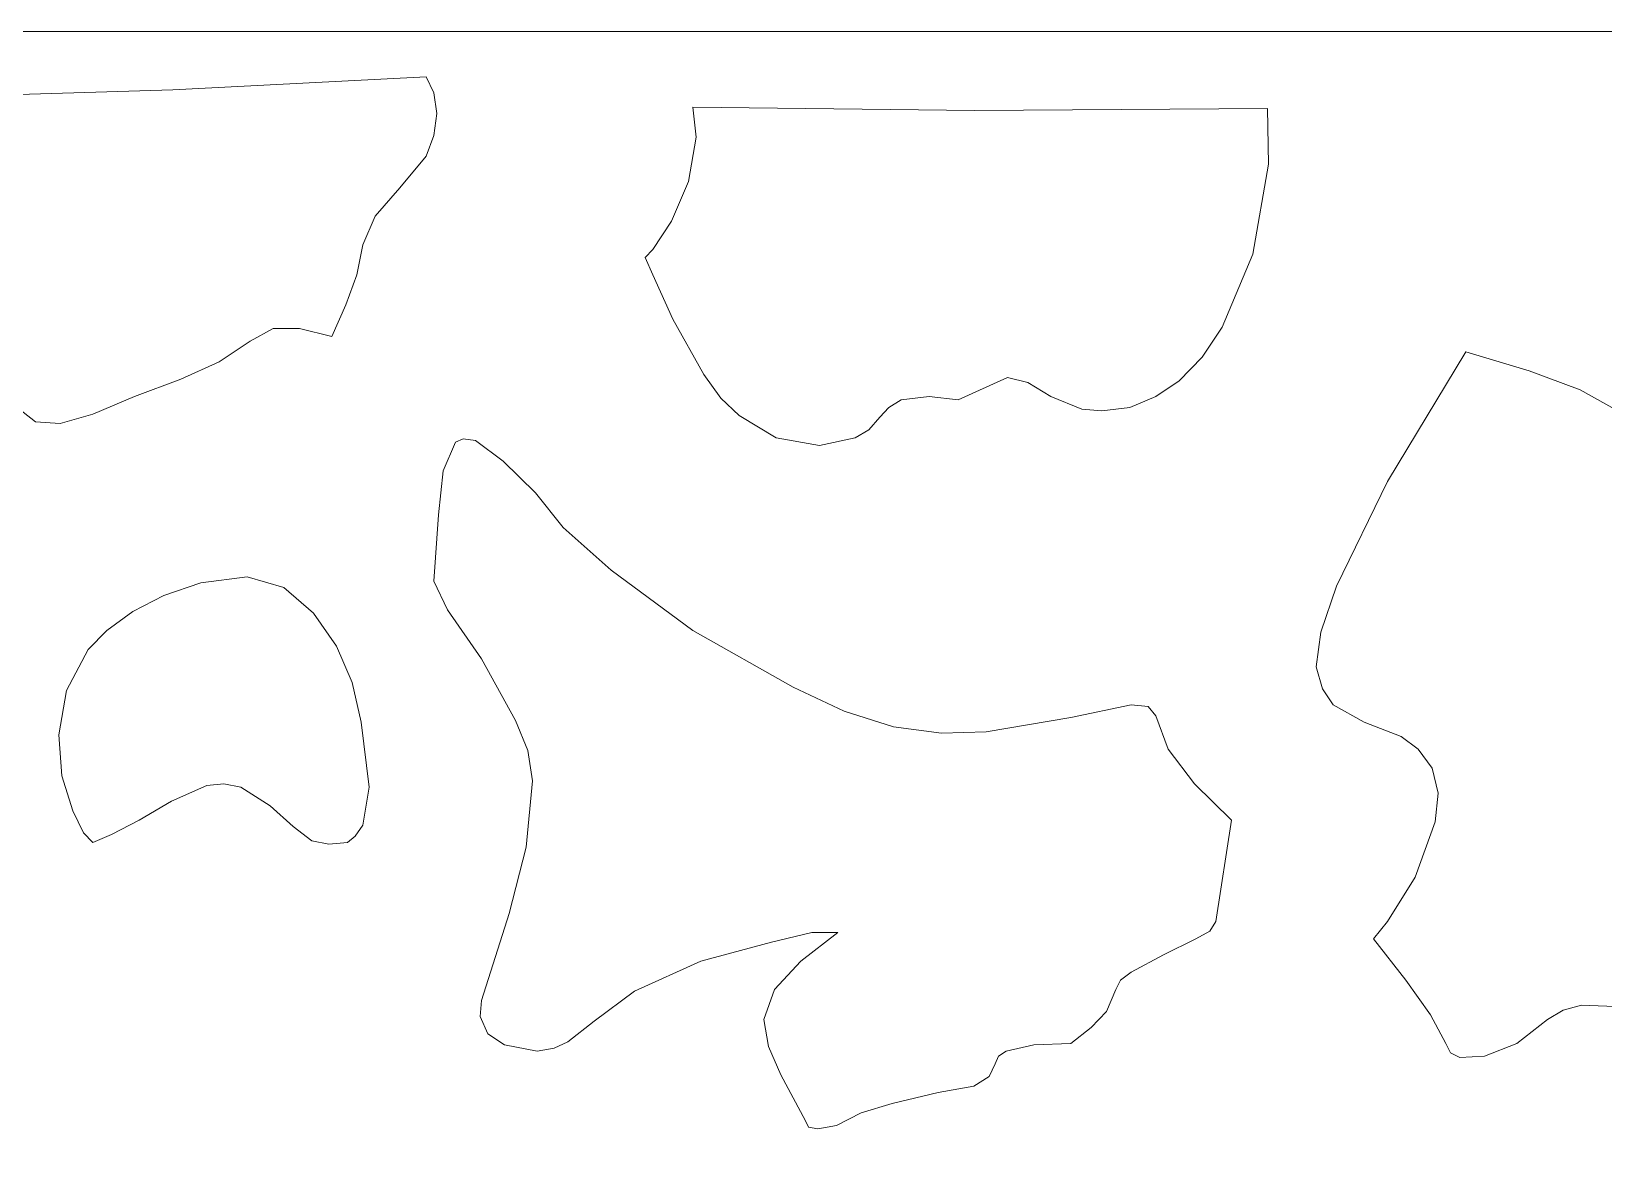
# Model space of a CAD drawing. Header units: centimetres. Extents: x -9.5 to 4.7, y -9.1 to 10.1.
# Drawn here: x -7.75 to -5.348, y 8.413 to 10.119 of the extents above; entities that cross this region are included whole.
import ezdxf

# ---------------------------------------------------------------- set-up
doc = ezdxf.new("R2010")
doc.units = ezdxf.units.CM
doc.header["$MEASUREMENT"] = 0
doc.layers.add('layer 1', color=7, linetype='Continuous')

msp = doc.modelspace()

# ---------------------------------------------------------------- linework, layer by layer
at = {"layer": 'layer 1', "color": 242, "lineweight": 9}
for points, knots in [([(-3.14019, -9.10151), (-3.14019, -9.10151), (-9.54723, -9.10249), (-9.54723, -9.10249), (-9.54723, -9.10249), (-9.54723, -9.10249), (-9.54723, 10.11864), (-9.54723, 10.11864), (-9.54723, 10.11864), (-9.54723, 10.11864), (-3.14019, 10.11864), (-3.14019, 10.11864), (-3.14019, 10.11864), (-3.14019, 10.11864), (-3.14019, -9.10151), (-3.14019, -9.10151)], [0, 0, 0, 0, 0.2, 0.2, 0.2, 0.2, 0.4, 0.4, 0.4, 0.4, 0.6, 0.6, 0.6, 0.6, 1, 1, 1, 1]), ([(-7.14743, 10.04913), (-7.14743, 10.04913), (-7.13569, 10.0249), (-7.13569, 10.0249), (-7.13569, 10.0249), (-7.13569, 10.0249), (-7.13106, 9.99339), (-7.13106, 9.99339), (-7.13106, 9.99339), (-7.13106, 9.99339), (-7.13569, 9.95972), (-7.13569, 9.95972), (-7.13569, 9.95972), (-7.13569, 9.95972), (-7.14743, 9.92821), (-7.14743, 9.92821), (-7.14743, 9.92821), (-7.14743, 9.92821), (-7.18766, 9.87996), (-7.18766, 9.87996), (-7.18766, 9.87996), (-7.18766, 9.87996), (-7.22539, 9.83643), (-7.22539, 9.83643), (-7.22539, 9.83643), (-7.22539, 9.83643), (-7.24425, 9.79291), (-7.24425, 9.79291), (-7.24425, 9.79291), (-7.24425, 9.79291), (-7.25351, 9.74702), (-7.25351, 9.74702), (-7.25351, 9.74702), (-7.25351, 9.74702), (-7.27024, 9.70114), (-7.27024, 9.70114), (-7.27024, 9.70114), (-7.27024, 9.70114), (-7.29124, 9.65289), (-7.29124, 9.65289), (-7.29124, 9.65289), (-7.29124, 9.65289), (-7.34071, 9.6649), (-7.34071, 9.6649), (-7.34071, 9.6649), (-7.34071, 9.6649), (-7.38094, 9.6649), (-7.38094, 9.6649), (-7.38094, 9.6649), (-7.38094, 9.6649), (-7.41617, 9.6456), (-7.41617, 9.6456), (-7.41617, 9.6456), (-7.41617, 9.6456), (-7.46351, 9.61409), (-7.46351, 9.61409), (-7.46351, 9.61409), (-7.46351, 9.61409), (-7.52225, 9.5875), (-7.52225, 9.5875), (-7.52225, 9.5875), (-7.52225, 9.5875), (-7.59308, 9.56092), (-7.59308, 9.56092), (-7.59308, 9.56092), (-7.59308, 9.56092), (-7.65679, 9.53433), (-7.65679, 9.53433), (-7.65679, 9.53433), (-7.65679, 9.53433), (-7.70627, 9.51995), (-7.70627, 9.51995), (-7.70627, 9.51995), (-7.70627, 9.51995), (-7.744, 9.52232), (-7.744, 9.52232), (-7.744, 9.52232), (-7.744, 9.52232), (-7.77461, 9.54654), (-7.77461, 9.54654), (-7.77461, 9.54654), (-7.77461, 9.54654), (-7.80273, 9.58041), (-7.80273, 9.58041), (-7.80273, 9.58041), (-7.80273, 9.58041), (-7.82409, 9.61901), (-7.82409, 9.61901), (-7.82409, 9.61901), (-7.82409, 9.61901), (-7.83334, 9.65761), (-7.83334, 9.65761), (-7.83334, 9.65761), (-7.83334, 9.65761), (-7.8547, 10.01998), (-7.8547, 10.01998), (-7.8547, 10.01998), (-7.8547, 10.01998), (-7.53435, 10.02963), (-7.53435, 10.02963), (-7.53435, 10.02963), (-7.53435, 10.02963), (-7.14743, 10.04913), (-7.14743, 10.04913)], [0, 0, 0, 0, 0.037037, 0.037037, 0.037037, 0.037037, 0.0740741, 0.0740741, 0.0740741, 0.0740741, 0.1111111, 0.1111111, 0.1111111, 0.1111111, 0.1481481, 0.1481481, 0.1481481, 0.1481481, 0.1851852, 0.1851852, 0.1851852, 0.1851852, 0.2222222, 0.2222222, 0.2222222, 0.2222222, 0.2592593, 0.2592593, 0.2592593, 0.2592593, 0.2962963, 0.2962963, 0.2962963, 0.2962963, 0.3333333, 0.3333333, 0.3333333, 0.3333333, 0.3703704, 0.3703704, 0.3703704, 0.3703704, 0.4074074, 0.4074074, 0.4074074, 0.4074074, 0.4444444, 0.4444444, 0.4444444, 0.4444444, 0.4814815, 0.4814815, 0.4814815, 0.4814815, 0.5185185, 0.5185185, 0.5185185, 0.5185185, 0.5555556, 0.5555556, 0.5555556, 0.5555556, 0.5925926, 0.5925926, 0.5925926, 0.5925926, 0.6296296, 0.6296296, 0.6296296, 0.6296296, 0.6666667, 0.6666667, 0.6666667, 0.6666667, 0.7037037, 0.7037037, 0.7037037, 0.7037037, 0.7407407, 0.7407407, 0.7407407, 0.7407407, 0.7777778, 0.7777778, 0.7777778, 0.7777778, 0.8148148, 0.8148148, 0.8148148, 0.8148148, 0.8518519, 0.8518519, 0.8518519, 0.8518519, 0.8888889, 0.8888889, 0.8888889, 0.8888889, 0.9259259, 0.9259259, 0.9259259, 0.9259259, 1, 1, 1, 1]), ([(-5.86175, 10.00088), (-5.86175, 10.00088), (-5.86033, 9.91619), (-5.86033, 9.91619), (-5.86033, 9.91619), (-5.86033, 9.91619), (-5.88418, 9.77853), (-5.88418, 9.77853), (-5.88418, 9.77853), (-5.88418, 9.77853), (-5.93116, 9.66726), (-5.93116, 9.66726), (-5.93116, 9.66726), (-5.93116, 9.66726), (-5.96178, 9.62138), (-5.96178, 9.62138), (-5.96178, 9.62138), (-5.96178, 9.62138), (-5.99701, 9.58514), (-5.99701, 9.58514), (-5.99701, 9.58514), (-5.99701, 9.58514), (-6.03261, 9.56092), (-6.03261, 9.56092), (-6.03261, 9.56092), (-6.03261, 9.56092), (-6.07247, 9.54418), (-6.07247, 9.54418), (-6.07247, 9.54418), (-6.07247, 9.54418), (-6.11519, 9.53925), (-6.11519, 9.53925), (-6.11519, 9.53925), (-6.11519, 9.53925), (-6.1458, 9.54162), (-6.1458, 9.54162), (-6.1458, 9.54162), (-6.1458, 9.54162), (-6.19278, 9.56092), (-6.19278, 9.56092), (-6.19278, 9.56092), (-6.19278, 9.56092), (-6.22802, 9.58278), (-6.22802, 9.58278), (-6.22802, 9.58278), (-6.22802, 9.58278), (-6.25899, 9.59006), (-6.25899, 9.59006), (-6.25899, 9.59006), (-6.25899, 9.59006), (-6.33445, 9.55619), (-6.33445, 9.55619), (-6.33445, 9.55619), (-6.33445, 9.55619), (-6.37894, 9.56092), (-6.37894, 9.56092), (-6.37894, 9.56092), (-6.37894, 9.56092), (-6.42166, 9.55619), (-6.42166, 9.55619), (-6.42166, 9.55619), (-6.42166, 9.55619), (-6.44052, 9.54418), (-6.44052, 9.54418), (-6.44052, 9.54418), (-6.44052, 9.54418), (-6.45441, 9.5296), (-6.45441, 9.5296), (-6.45441, 9.5296), (-6.45441, 9.5296), (-6.47114, 9.5103), (-6.47114, 9.5103), (-6.47114, 9.5103), (-6.47114, 9.5103), (-6.49214, 9.49809), (-6.49214, 9.49809), (-6.49214, 9.49809), (-6.49214, 9.49809), (-6.5466, 9.48608), (-6.5466, 9.48608), (-6.5466, 9.48608), (-6.5466, 9.48608), (-6.61245, 9.49809), (-6.61245, 9.49809), (-6.61245, 9.49809), (-6.61245, 9.49809), (-6.66904, 9.53197), (-6.66904, 9.53197), (-6.66904, 9.53197), (-6.66904, 9.53197), (-6.69716, 9.55855), (-6.69716, 9.55855), (-6.69716, 9.55855), (-6.69716, 9.55855), (-6.72315, 9.59479), (-6.72315, 9.59479), (-6.72315, 9.59479), (-6.72315, 9.59479), (-6.77049, 9.67947), (-6.77049, 9.67947), (-6.77049, 9.67947), (-6.77049, 9.67947), (-6.8011, 9.74702), (-6.8011, 9.74702), (-6.8011, 9.74702), (-6.8011, 9.74702), (-6.81284, 9.77361), (-6.81284, 9.77361), (-6.81284, 9.77361), (-6.81284, 9.77361), (-6.8011, 9.78562), (-6.8011, 9.78562), (-6.8011, 9.78562), (-6.8011, 9.78562), (-6.77262, 9.82915), (-6.77262, 9.82915), (-6.77262, 9.82915), (-6.77262, 9.82915), (-6.74664, 9.88961), (-6.74664, 9.88961), (-6.74664, 9.88961), (-6.74664, 9.88961), (-6.73489, 9.95716), (-6.73489, 9.95716), (-6.73489, 9.95716), (-6.73489, 9.95716), (-6.73987, 10.00304), (-6.73987, 10.00304), (-6.73987, 10.00304), (-6.73987, 10.00304), (-6.30882, 9.99792), (-6.30882, 9.99792), (-6.30882, 9.99792), (-6.30882, 9.99792), (-5.86175, 10.00088), (-5.86175, 10.00088)], [0, 0, 0, 0, 0.0285714, 0.0285714, 0.0285714, 0.0285714, 0.0571429, 0.0571429, 0.0571429, 0.0571429, 0.0857143, 0.0857143, 0.0857143, 0.0857143, 0.1142857, 0.1142857, 0.1142857, 0.1142857, 0.1428571, 0.1428571, 0.1428571, 0.1428571, 0.1714286, 0.1714286, 0.1714286, 0.1714286, 0.2, 0.2, 0.2, 0.2, 0.2285714, 0.2285714, 0.2285714, 0.2285714, 0.2571429, 0.2571429, 0.2571429, 0.2571429, 0.2857143, 0.2857143, 0.2857143, 0.2857143, 0.3142857, 0.3142857, 0.3142857, 0.3142857, 0.3428571, 0.3428571, 0.3428571, 0.3428571, 0.3714286, 0.3714286, 0.3714286, 0.3714286, 0.4, 0.4, 0.4, 0.4, 0.4285714, 0.4285714, 0.4285714, 0.4285714, 0.4571429, 0.4571429, 0.4571429, 0.4571429, 0.4857143, 0.4857143, 0.4857143, 0.4857143, 0.5142857, 0.5142857, 0.5142857, 0.5142857, 0.5428571, 0.5428571, 0.5428571, 0.5428571, 0.5714286, 0.5714286, 0.5714286, 0.5714286, 0.6, 0.6, 0.6, 0.6, 0.6285714, 0.6285714, 0.6285714, 0.6285714, 0.6571429, 0.6571429, 0.6571429, 0.6571429, 0.6857143, 0.6857143, 0.6857143, 0.6857143, 0.7142857, 0.7142857, 0.7142857, 0.7142857, 0.7428571, 0.7428571, 0.7428571, 0.7428571, 0.7714286, 0.7714286, 0.7714286, 0.7714286, 0.8, 0.8, 0.8, 0.8, 0.8285714, 0.8285714, 0.8285714, 0.8285714, 0.8571429, 0.8571429, 0.8571429, 0.8571429, 0.8857143, 0.8857143, 0.8857143, 0.8857143, 0.9142857, 0.9142857, 0.9142857, 0.9142857, 0.9428571, 0.9428571, 0.9428571, 0.9428571, 1, 1, 1, 1]), ([(-5.61046, 8.99374), (-5.61046, 8.99374), (-5.63181, 9.02269), (-5.63181, 9.02269), (-5.63181, 9.02269), (-5.63181, 9.02269), (-5.6578, 9.04199), (-5.6578, 9.04199), (-5.6578, 9.04199), (-5.6578, 9.04199), (-5.71439, 9.06385), (-5.71439, 9.06385), (-5.71439, 9.06385), (-5.71439, 9.06385), (-5.76138, 9.09043), (-5.76138, 9.09043), (-5.76138, 9.09043), (-5.76138, 9.09043), (-5.77811, 9.11446), (-5.77811, 9.11446), (-5.77811, 9.11446), (-5.77811, 9.11446), (-5.78736, 9.14833), (-5.78736, 9.14833), (-5.78736, 9.14833), (-5.78736, 9.14833), (-5.78024, 9.2015), (-5.78024, 9.2015), (-5.78024, 9.2015), (-5.78024, 9.2015), (-5.75675, 9.27161), (-5.75675, 9.27161), (-5.75675, 9.27161), (-5.75675, 9.27161), (-5.6788, 9.43113), (-5.6788, 9.43113), (-5.6788, 9.43113), (-5.6788, 9.43113), (-5.55884, 9.62925), (-5.55884, 9.62925), (-5.55884, 9.62925), (-5.55884, 9.62925), (-5.46203, 9.60011), (-5.46203, 9.60011), (-5.46203, 9.60011), (-5.46203, 9.60011), (-5.38443, 9.57116), (-5.38443, 9.57116), (-5.38443, 9.57116), (-5.38443, 9.57116), (-5.32285, 9.53728), (-5.32285, 9.53728), (-5.32285, 9.53728), (-5.32285, 9.53728), (-5.28512, 9.49868), (-5.28512, 9.49868), (-5.28512, 9.49868), (-5.28512, 9.49868), (-5.24525, 9.4528), (-5.24525, 9.4528), (-5.24525, 9.4528), (-5.24525, 9.4528), (-5.21678, 9.39234), (-5.21678, 9.39234), (-5.21678, 9.39234), (-5.21678, 9.39234), (-5.20752, 9.32479), (-5.20752, 9.32479), (-5.20752, 9.32479), (-5.20752, 9.32479), (-5.20752, 8.98881), (-5.20752, 8.98881), (-5.20752, 8.98881), (-5.20752, 8.98881), (-5.20752, 8.9189), (-5.20752, 8.9189), (-5.20752, 8.9189), (-5.20752, 8.9189), (-5.21464, 8.86573), (-5.21464, 8.86573), (-5.21464, 8.86573), (-5.21464, 8.86573), (-5.23351, 8.83185), (-5.23351, 8.83185), (-5.23351, 8.83185), (-5.23351, 8.83185), (-5.24525, 8.82457), (-5.24525, 8.82457), (-5.24525, 8.82457), (-5.24525, 8.82457), (-5.26163, 8.82457), (-5.26163, 8.82457), (-5.26163, 8.82457), (-5.26163, 8.82457), (-5.28761, 8.82949), (-5.28761, 8.82949), (-5.28761, 8.82949), (-5.28761, 8.82949), (-5.27836, 8.81748), (-5.27836, 8.81748), (-5.27836, 8.81748), (-5.27836, 8.81748), (-5.26875, 8.77868), (-5.26875, 8.77868), (-5.26875, 8.77868), (-5.26875, 8.77868), (-5.24988, 8.72807), (-5.24988, 8.72807), (-5.24988, 8.72807), (-5.24988, 8.72807), (-5.22176, 8.67726), (-5.22176, 8.67726), (-5.22176, 8.67726), (-5.22176, 8.67726), (-5.20041, 8.63373), (-5.20041, 8.63373), (-5.20041, 8.63373), (-5.20041, 8.63373), (-5.2029, 8.61916), (-5.2029, 8.61916), (-5.2029, 8.61916), (-5.2029, 8.61916), (-5.21678, 8.61443), (-5.21678, 8.61443), (-5.21678, 8.61443), (-5.21678, 8.61443), (-5.26163, 8.61916), (-5.26163, 8.61916), (-5.26163, 8.61916), (-5.26163, 8.61916), (-5.31822, 8.62901), (-5.31822, 8.62901), (-5.31822, 8.62901), (-5.31822, 8.62901), (-5.38194, 8.63137), (-5.38194, 8.63137), (-5.38194, 8.63137), (-5.38194, 8.63137), (-5.41006, 8.62408), (-5.41006, 8.62408), (-5.41006, 8.62408), (-5.41006, 8.62408), (-5.43391, 8.60951), (-5.43391, 8.60951), (-5.43391, 8.60951), (-5.43391, 8.60951), (-5.48089, 8.57327), (-5.48089, 8.57327), (-5.48089, 8.57327), (-5.48089, 8.57327), (-5.53037, 8.55397), (-5.53037, 8.55397), (-5.53037, 8.55397), (-5.53037, 8.55397), (-5.5681, 8.55161), (-5.5681, 8.55161), (-5.5681, 8.55161), (-5.5681, 8.55161), (-5.58234, 8.5589), (-5.58234, 8.5589), (-5.58234, 8.5589), (-5.58234, 8.5589), (-5.58945, 8.57327), (-5.58945, 8.57327), (-5.58945, 8.57327), (-5.58945, 8.57327), (-5.61295, 8.6168), (-5.61295, 8.6168), (-5.61295, 8.6168), (-5.61295, 8.6168), (-5.65068, 8.66997), (-5.65068, 8.66997), (-5.65068, 8.66997), (-5.65068, 8.66997), (-5.70015, 8.73279), (-5.70015, 8.73279), (-5.70015, 8.73279), (-5.70015, 8.73279), (-5.6788, 8.75938), (-5.6788, 8.75938), (-5.6788, 8.75938), (-5.6788, 8.75938), (-5.63644, 8.82713), (-5.63644, 8.82713), (-5.63644, 8.82713), (-5.63644, 8.82713), (-5.60583, 8.91161), (-5.60583, 8.91161), (-5.60583, 8.91161), (-5.60583, 8.91161), (-5.6012, 8.95514), (-5.6012, 8.95514), (-5.6012, 8.95514), (-5.6012, 8.95514), (-5.61046, 8.99374), (-5.61046, 8.99374)], [0, 0, 0, 0, 0.02, 0.02, 0.02, 0.02, 0.04, 0.04, 0.04, 0.04, 0.06, 0.06, 0.06, 0.06, 0.08, 0.08, 0.08, 0.08, 0.1, 0.1, 0.1, 0.1, 0.12, 0.12, 0.12, 0.12, 0.14, 0.14, 0.14, 0.14, 0.16, 0.16, 0.16, 0.16, 0.18, 0.18, 0.18, 0.18, 0.2, 0.2, 0.2, 0.2, 0.22, 0.22, 0.22, 0.22, 0.24, 0.24, 0.24, 0.24, 0.26, 0.26, 0.26, 0.26, 0.28, 0.28, 0.28, 0.28, 0.3, 0.3, 0.3, 0.3, 0.32, 0.32, 0.32, 0.32, 0.34, 0.34, 0.34, 0.34, 0.36, 0.36, 0.36, 0.36, 0.38, 0.38, 0.38, 0.38, 0.4, 0.4, 0.4, 0.4, 0.42, 0.42, 0.42, 0.42, 0.44, 0.44, 0.44, 0.44, 0.46, 0.46, 0.46, 0.46, 0.48, 0.48, 0.48, 0.48, 0.5, 0.5, 0.5, 0.5, 0.52, 0.52, 0.52, 0.52, 0.54, 0.54, 0.54, 0.54, 0.56, 0.56, 0.56, 0.56, 0.58, 0.58, 0.58, 0.58, 0.6, 0.6, 0.6, 0.6, 0.62, 0.62, 0.62, 0.62, 0.64, 0.64, 0.64, 0.64, 0.66, 0.66, 0.66, 0.66, 0.68, 0.68, 0.68, 0.68, 0.7, 0.7, 0.7, 0.7, 0.72, 0.72, 0.72, 0.72, 0.74, 0.74, 0.74, 0.74, 0.76, 0.76, 0.76, 0.76, 0.78, 0.78, 0.78, 0.78, 0.8, 0.8, 0.8, 0.8, 0.82, 0.82, 0.82, 0.82, 0.84, 0.84, 0.84, 0.84, 0.86, 0.86, 0.86, 0.86, 0.88, 0.88, 0.88, 0.88, 0.9, 0.9, 0.9, 0.9, 0.92, 0.92, 0.92, 0.92, 0.94, 0.94, 0.94, 0.94, 0.96, 0.96, 0.96, 0.96, 1, 1, 1, 1]), ([(-7.13569, 9.2789), (-7.13569, 9.2789), (-7.11469, 9.23538), (-7.11469, 9.23538), (-7.11469, 9.23538), (-7.11469, 9.23538), (-7.06272, 9.16054), (-7.06272, 9.16054), (-7.06272, 9.16054), (-7.06272, 9.16054), (-7.01075, 9.06621), (-7.01075, 9.06621), (-7.01075, 9.06621), (-7.01075, 9.06621), (-6.99189, 9.02032), (-6.99189, 9.02032), (-6.99189, 9.02032), (-6.99189, 9.02032), (-6.98477, 8.97444), (-6.98477, 8.97444), (-6.98477, 8.97444), (-6.98477, 8.97444), (-6.99438, 8.87301), (-6.99438, 8.87301), (-6.99438, 8.87301), (-6.99438, 8.87301), (-7.02036, 8.77139), (-7.02036, 8.77139), (-7.02036, 8.77139), (-7.02036, 8.77139), (-7.06272, 8.63866), (-7.06272, 8.63866), (-7.06272, 8.63866), (-7.06272, 8.63866), (-7.06485, 8.61443), (-7.06485, 8.61443), (-7.06485, 8.61443), (-7.06485, 8.61443), (-7.05311, 8.58785), (-7.05311, 8.58785), (-7.05311, 8.58785), (-7.05311, 8.58785), (-7.02748, 8.57091), (-7.02748, 8.57091), (-7.02748, 8.57091), (-7.02748, 8.57091), (-6.97765, 8.56126), (-6.97765, 8.56126), (-6.97765, 8.56126), (-6.97765, 8.56126), (-6.95202, 8.56618), (-6.95202, 8.56618), (-6.95202, 8.56618), (-6.95202, 8.56618), (-6.93066, 8.57583), (-6.93066, 8.57583), (-6.93066, 8.57583), (-6.93066, 8.57583), (-6.89044, 8.60715), (-6.89044, 8.60715), (-6.89044, 8.60715), (-6.89044, 8.60715), (-6.82922, 8.65303), (-6.82922, 8.65303), (-6.82922, 8.65303), (-6.82922, 8.65303), (-6.72777, 8.69892), (-6.72777, 8.69892), (-6.72777, 8.69892), (-6.72777, 8.69892), (-6.61956, 8.72807), (-6.61956, 8.72807), (-6.61956, 8.72807), (-6.61956, 8.72807), (-6.55834, 8.74244), (-6.55834, 8.74244), (-6.55834, 8.74244), (-6.55834, 8.74244), (-6.51812, 8.74244), (-6.51812, 8.74244), (-6.51812, 8.74244), (-6.51812, 8.74244), (-6.57472, 8.69892), (-6.57472, 8.69892), (-6.57472, 8.69892), (-6.57472, 8.69892), (-6.61494, 8.6554), (-6.61494, 8.6554), (-6.61494, 8.6554), (-6.61494, 8.6554), (-6.63131, 8.60951), (-6.63131, 8.60951), (-6.63131, 8.60951), (-6.63131, 8.60951), (-6.62419, 8.56855), (-6.62419, 8.56855), (-6.62419, 8.56855), (-6.62419, 8.56855), (-6.60533, 8.52502), (-6.60533, 8.52502), (-6.60533, 8.52502), (-6.60533, 8.52502), (-6.5676, 8.45491), (-6.5676, 8.45491), (-6.5676, 8.45491), (-6.5676, 8.45491), (-6.56297, 8.44526), (-6.56297, 8.44526), (-6.56297, 8.44526), (-6.56297, 8.44526), (-6.54873, 8.4429), (-6.54873, 8.4429), (-6.54873, 8.4429), (-6.54873, 8.4429), (-6.52061, 8.44763), (-6.52061, 8.44763), (-6.52061, 8.44763), (-6.52061, 8.44763), (-6.48288, 8.46712), (-6.48288, 8.46712), (-6.48288, 8.46712), (-6.48288, 8.46712), (-6.43554, 8.4815), (-6.43554, 8.4815), (-6.43554, 8.4815), (-6.43554, 8.4815), (-6.36506, 8.49844), (-6.36506, 8.49844), (-6.36506, 8.49844), (-6.36506, 8.49844), (-6.3106, 8.50809), (-6.3106, 8.50809), (-6.3106, 8.50809), (-6.3106, 8.50809), (-6.28711, 8.52266), (-6.28711, 8.52266), (-6.28711, 8.52266), (-6.28711, 8.52266), (-6.27786, 8.54196), (-6.27786, 8.54196), (-6.27786, 8.54196), (-6.27786, 8.54196), (-6.27287, 8.55397), (-6.27287, 8.55397), (-6.27287, 8.55397), (-6.27287, 8.55397), (-6.26113, 8.56126), (-6.26113, 8.56126), (-6.26113, 8.56126), (-6.26113, 8.56126), (-6.21877, 8.57091), (-6.21877, 8.57091), (-6.21877, 8.57091), (-6.21877, 8.57091), (-6.16217, 8.57327), (-6.16217, 8.57327), (-6.16217, 8.57327), (-6.16217, 8.57327), (-6.13156, 8.5975), (-6.13156, 8.5975), (-6.13156, 8.5975), (-6.13156, 8.5975), (-6.10807, 8.62172), (-6.10807, 8.62172), (-6.10807, 8.62172), (-6.10807, 8.62172), (-6.09383, 8.6554), (-6.09383, 8.6554), (-6.09383, 8.6554), (-6.09383, 8.6554), (-6.08671, 8.66997), (-6.08671, 8.66997), (-6.08671, 8.66997), (-6.08671, 8.66997), (-6.07034, 8.68198), (-6.07034, 8.68198), (-6.07034, 8.68198), (-6.07034, 8.68198), (-6.02086, 8.70857), (-6.02086, 8.70857), (-6.02086, 8.70857), (-6.02086, 8.70857), (-5.97139, 8.73279), (-5.97139, 8.73279), (-5.97139, 8.73279), (-5.97139, 8.73279), (-5.95003, 8.74481), (-5.95003, 8.74481), (-5.95003, 8.74481), (-5.95003, 8.74481), (-5.94077, 8.75938), (-5.94077, 8.75938), (-5.94077, 8.75938), (-5.94077, 8.75938), (-5.91693, 8.91398), (-5.91693, 8.91398), (-5.91693, 8.91398), (-5.91693, 8.91398), (-5.97352, 8.96951), (-5.97352, 8.96951), (-5.97352, 8.96951), (-5.97352, 8.96951), (-6.01374, 9.02269), (-6.01374, 9.02269), (-6.01374, 9.02269), (-6.01374, 9.02269), (-6.03261, 9.0735), (-6.03261, 9.0735), (-6.03261, 9.0735), (-6.03261, 9.0735), (-6.04435, 9.08787), (-6.04435, 9.08787), (-6.04435, 9.08787), (-6.04435, 9.08787), (-6.07034, 9.09043), (-6.07034, 9.09043), (-6.07034, 9.09043), (-6.07034, 9.09043), (-6.16217, 9.07113), (-6.16217, 9.07113), (-6.16217, 9.07113), (-6.16217, 9.07113), (-6.29174, 9.04927), (-6.29174, 9.04927), (-6.29174, 9.04927), (-6.29174, 9.04927), (-6.36008, 9.04691), (-6.36008, 9.04691), (-6.36008, 9.04691), (-6.36008, 9.04691), (-6.4334, 9.05656), (-6.4334, 9.05656), (-6.4334, 9.05656), (-6.4334, 9.05656), (-6.50887, 9.08078), (-6.50887, 9.08078), (-6.50887, 9.08078), (-6.50887, 9.08078), (-6.58646, 9.11702), (-6.58646, 9.11702), (-6.58646, 9.11702), (-6.58646, 9.11702), (-6.73987, 9.20387), (-6.73987, 9.20387), (-6.73987, 9.20387), (-6.73987, 9.20387), (-6.86481, 9.29584), (-6.86481, 9.29584), (-6.86481, 9.29584), (-6.86481, 9.29584), (-6.93778, 9.36102), (-6.93778, 9.36102), (-6.93778, 9.36102), (-6.93778, 9.36102), (-6.98014, 9.4142), (-6.98014, 9.4142), (-6.98014, 9.4142), (-6.98014, 9.4142), (-7.02962, 9.46245), (-7.02962, 9.46245), (-7.02962, 9.46245), (-7.02962, 9.46245), (-7.07197, 9.49396), (-7.07197, 9.49396), (-7.07197, 9.49396), (-7.07197, 9.49396), (-7.09084, 9.49632), (-7.09084, 9.49632), (-7.09084, 9.49632), (-7.09084, 9.49632), (-7.10258, 9.4914), (-7.10258, 9.4914), (-7.10258, 9.4914), (-7.10258, 9.4914), (-7.12145, 9.44787), (-7.12145, 9.44787), (-7.12145, 9.44787), (-7.12145, 9.44787), (-7.12857, 9.38032), (-7.12857, 9.38032), (-7.12857, 9.38032), (-7.12857, 9.38032), (-7.13569, 9.2789), (-7.13569, 9.2789)], [0, 0, 0, 0, 0.0138889, 0.0138889, 0.0138889, 0.0138889, 0.0277778, 0.0277778, 0.0277778, 0.0277778, 0.0416667, 0.0416667, 0.0416667, 0.0416667, 0.0555556, 0.0555556, 0.0555556, 0.0555556, 0.0694444, 0.0694444, 0.0694444, 0.0694444, 0.0833333, 0.0833333, 0.0833333, 0.0833333, 0.0972222, 0.0972222, 0.0972222, 0.0972222, 0.1111111, 0.1111111, 0.1111111, 0.1111111, 0.125, 0.125, 0.125, 0.125, 0.1388889, 0.1388889, 0.1388889, 0.1388889, 0.1527778, 0.1527778, 0.1527778, 0.1527778, 0.1666667, 0.1666667, 0.1666667, 0.1666667, 0.1805556, 0.1805556, 0.1805556, 0.1805556, 0.1944444, 0.1944444, 0.1944444, 0.1944444, 0.2083333, 0.2083333, 0.2083333, 0.2083333, 0.2222222, 0.2222222, 0.2222222, 0.2222222, 0.2361111, 0.2361111, 0.2361111, 0.2361111, 0.25, 0.25, 0.25, 0.25, 0.2638889, 0.2638889, 0.2638889, 0.2638889, 0.2777778, 0.2777778, 0.2777778, 0.2777778, 0.2916667, 0.2916667, 0.2916667, 0.2916667, 0.3055556, 0.3055556, 0.3055556, 0.3055556, 0.3194444, 0.3194444, 0.3194444, 0.3194444, 0.3333333, 0.3333333, 0.3333333, 0.3333333, 0.3472222, 0.3472222, 0.3472222, 0.3472222, 0.3611111, 0.3611111, 0.3611111, 0.3611111, 0.375, 0.375, 0.375, 0.375, 0.3888889, 0.3888889, 0.3888889, 0.3888889, 0.4027778, 0.4027778, 0.4027778, 0.4027778, 0.4166667, 0.4166667, 0.4166667, 0.4166667, 0.4305556, 0.4305556, 0.4305556, 0.4305556, 0.4444444, 0.4444444, 0.4444444, 0.4444444, 0.4583333, 0.4583333, 0.4583333, 0.4583333, 0.4722222, 0.4722222, 0.4722222, 0.4722222, 0.4861111, 0.4861111, 0.4861111, 0.4861111, 0.5, 0.5, 0.5, 0.5, 0.5138889, 0.5138889, 0.5138889, 0.5138889, 0.5277778, 0.5277778, 0.5277778, 0.5277778, 0.5416667, 0.5416667, 0.5416667, 0.5416667, 0.5555556, 0.5555556, 0.5555556, 0.5555556, 0.5694444, 0.5694444, 0.5694444, 0.5694444, 0.5833333, 0.5833333, 0.5833333, 0.5833333, 0.5972222, 0.5972222, 0.5972222, 0.5972222, 0.6111111, 0.6111111, 0.6111111, 0.6111111, 0.625, 0.625, 0.625, 0.625, 0.6388889, 0.6388889, 0.6388889, 0.6388889, 0.6527778, 0.6527778, 0.6527778, 0.6527778, 0.6666667, 0.6666667, 0.6666667, 0.6666667, 0.6805556, 0.6805556, 0.6805556, 0.6805556, 0.6944444, 0.6944444, 0.6944444, 0.6944444, 0.7083333, 0.7083333, 0.7083333, 0.7083333, 0.7222222, 0.7222222, 0.7222222, 0.7222222, 0.7361111, 0.7361111, 0.7361111, 0.7361111, 0.75, 0.75, 0.75, 0.75, 0.7638889, 0.7638889, 0.7638889, 0.7638889, 0.7777778, 0.7777778, 0.7777778, 0.7777778, 0.7916667, 0.7916667, 0.7916667, 0.7916667, 0.8055556, 0.8055556, 0.8055556, 0.8055556, 0.8194444, 0.8194444, 0.8194444, 0.8194444, 0.8333333, 0.8333333, 0.8333333, 0.8333333, 0.8472222, 0.8472222, 0.8472222, 0.8472222, 0.8611111, 0.8611111, 0.8611111, 0.8611111, 0.875, 0.875, 0.875, 0.875, 0.8888889, 0.8888889, 0.8888889, 0.8888889, 0.9027778, 0.9027778, 0.9027778, 0.9027778, 0.9166667, 0.9166667, 0.9166667, 0.9166667, 0.9305556, 0.9305556, 0.9305556, 0.9305556, 0.9444444, 0.9444444, 0.9444444, 0.9444444, 0.9583333, 0.9583333, 0.9583333, 0.9583333, 0.9722222, 0.9722222, 0.9722222, 0.9722222, 1, 1, 1, 1]), ([(-7.65679, 8.8801), (-7.65679, 8.8801), (-7.62832, 8.89231), (-7.62832, 8.89231), (-7.62832, 8.89231), (-7.62832, 8.89231), (-7.58596, 8.91398), (-7.58596, 8.91398), (-7.58596, 8.91398), (-7.58596, 8.91398), (-7.53648, 8.94293), (-7.53648, 8.94293), (-7.53648, 8.94293), (-7.53648, 8.94293), (-7.48238, 8.96715), (-7.48238, 8.96715), (-7.48238, 8.96715), (-7.48238, 8.96715), (-7.4564, 8.96951), (-7.4564, 8.96951), (-7.4564, 8.96951), (-7.4564, 8.96951), (-7.43041, 8.96479), (-7.43041, 8.96479), (-7.43041, 8.96479), (-7.43041, 8.96479), (-7.38556, 8.93584), (-7.38556, 8.93584), (-7.38556, 8.93584), (-7.38556, 8.93584), (-7.35032, 8.90433), (-7.35032, 8.90433), (-7.35032, 8.90433), (-7.35032, 8.90433), (-7.32185, 8.88266), (-7.32185, 8.88266), (-7.32185, 8.88266), (-7.32185, 8.88266), (-7.29622, 8.87774), (-7.29622, 8.87774), (-7.29622, 8.87774), (-7.29622, 8.87774), (-7.26774, 8.8801), (-7.26774, 8.8801), (-7.26774, 8.8801), (-7.26774, 8.8801), (-7.256, 8.88975), (-7.256, 8.88975), (-7.256, 8.88975), (-7.256, 8.88975), (-7.24425, 8.90669), (-7.24425, 8.90669), (-7.24425, 8.90669), (-7.24425, 8.90669), (-7.23464, 8.96479), (-7.23464, 8.96479), (-7.23464, 8.96479), (-7.23464, 8.96479), (-7.24639, 9.06385), (-7.24639, 9.06385), (-7.24639, 9.06385), (-7.24639, 9.06385), (-7.26063, 9.12431), (-7.26063, 9.12431), (-7.26063, 9.12431), (-7.26063, 9.12431), (-7.28412, 9.17984), (-7.28412, 9.17984), (-7.28412, 9.17984), (-7.28412, 9.17984), (-7.31971, 9.23045), (-7.31971, 9.23045), (-7.31971, 9.23045), (-7.31971, 9.23045), (-7.36456, 9.26925), (-7.36456, 9.26925), (-7.36456, 9.26925), (-7.36456, 9.26925), (-7.4208, 9.28599), (-7.4208, 9.28599), (-7.4208, 9.28599), (-7.4208, 9.28599), (-7.49163, 9.27634), (-7.49163, 9.27634), (-7.49163, 9.27634), (-7.49163, 9.27634), (-7.54823, 9.25704), (-7.54823, 9.25704), (-7.54823, 9.25704), (-7.54823, 9.25704), (-7.59557, 9.23301), (-7.59557, 9.23301), (-7.59557, 9.23301), (-7.59557, 9.23301), (-7.63544, 9.20387), (-7.63544, 9.20387), (-7.63544, 9.20387), (-7.63544, 9.20387), (-7.66391, 9.17492), (-7.66391, 9.17492), (-7.66391, 9.17492), (-7.66391, 9.17492), (-7.69666, 9.11209), (-7.69666, 9.11209), (-7.69666, 9.11209), (-7.69666, 9.11209), (-7.70841, 9.04455), (-7.70841, 9.04455), (-7.70841, 9.04455), (-7.70841, 9.04455), (-7.70378, 8.98172), (-7.70378, 8.98172), (-7.70378, 8.98172), (-7.70378, 8.98172), (-7.68741, 8.92855), (-7.68741, 8.92855), (-7.68741, 8.92855), (-7.68741, 8.92855), (-7.67068, 8.89468), (-7.67068, 8.89468), (-7.67068, 8.89468), (-7.67068, 8.89468), (-7.65679, 8.8801), (-7.65679, 8.8801)], [0, 0, 0, 0, 0.03125, 0.03125, 0.03125, 0.03125, 0.0625, 0.0625, 0.0625, 0.0625, 0.09375, 0.09375, 0.09375, 0.09375, 0.125, 0.125, 0.125, 0.125, 0.15625, 0.15625, 0.15625, 0.15625, 0.1875, 0.1875, 0.1875, 0.1875, 0.21875, 0.21875, 0.21875, 0.21875, 0.25, 0.25, 0.25, 0.25, 0.28125, 0.28125, 0.28125, 0.28125, 0.3125, 0.3125, 0.3125, 0.3125, 0.34375, 0.34375, 0.34375, 0.34375, 0.375, 0.375, 0.375, 0.375, 0.40625, 0.40625, 0.40625, 0.40625, 0.4375, 0.4375, 0.4375, 0.4375, 0.46875, 0.46875, 0.46875, 0.46875, 0.5, 0.5, 0.5, 0.5, 0.53125, 0.53125, 0.53125, 0.53125, 0.5625, 0.5625, 0.5625, 0.5625, 0.59375, 0.59375, 0.59375, 0.59375, 0.625, 0.625, 0.625, 0.625, 0.65625, 0.65625, 0.65625, 0.65625, 0.6875, 0.6875, 0.6875, 0.6875, 0.71875, 0.71875, 0.71875, 0.71875, 0.75, 0.75, 0.75, 0.75, 0.78125, 0.78125, 0.78125, 0.78125, 0.8125, 0.8125, 0.8125, 0.8125, 0.84375, 0.84375, 0.84375, 0.84375, 0.875, 0.875, 0.875, 0.875, 0.90625, 0.90625, 0.90625, 0.90625, 0.9375, 0.9375, 0.9375, 0.9375, 1, 1, 1, 1])]:
    msp.add_open_spline(points, degree=3, knots=knots, dxfattribs=at)

doc.saveas('drawing.dxf')
